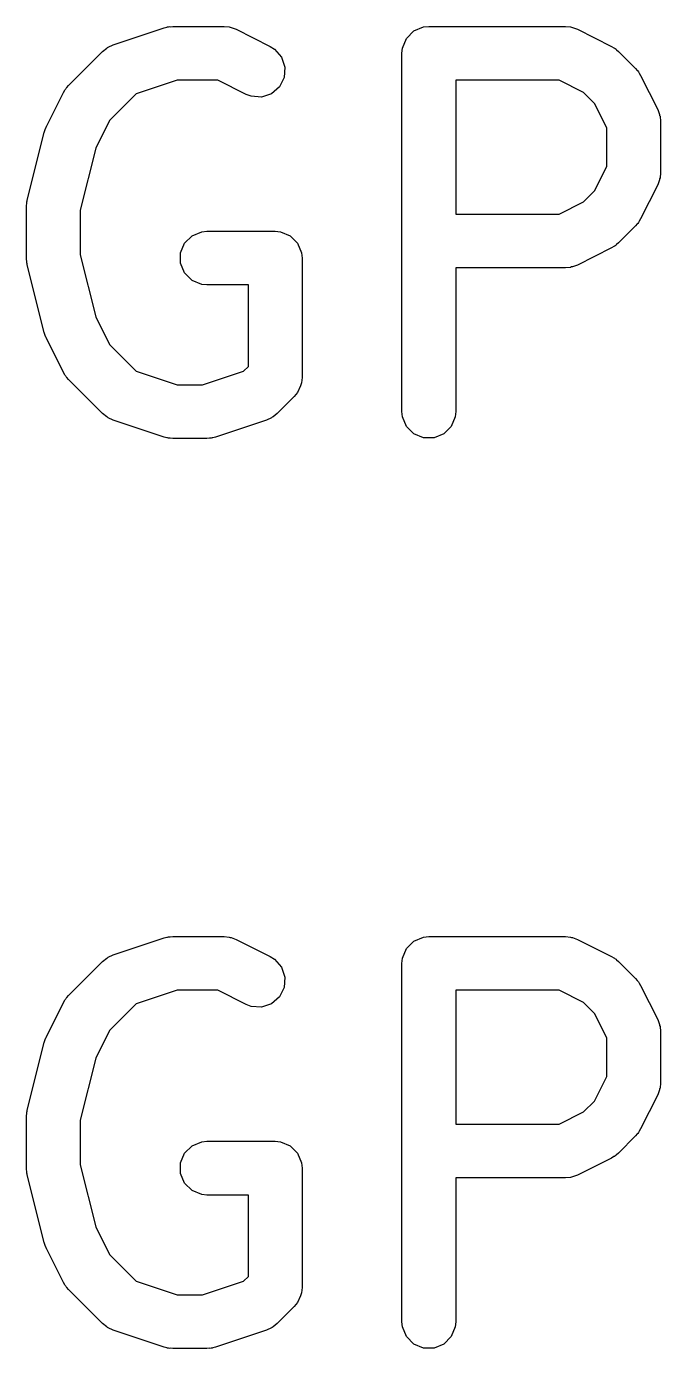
# Model space of a CAD drawing. Extents: x 19.8 to 98.9, y -129.1 to -67.1.
# Drawn here: x 74.288 to 76.057, y -105.17 to -101.48 of the extents above; entities that cross this region are included whole.
import ezdxf

# ---------------------------------------------------------------- set-up
doc = ezdxf.new("R2010")
doc.units = 0
doc.layers.add('BLACK', color=7, linetype='CONTINUOUS')

msp = doc.modelspace()

# ---------------------------------------------------------------- linework, layer by layer
at = {"layer": 'BLACK', "linetype": 'CONTINUOUS'}
for p, q in [((74.52998, -101.531287), (74.672836, -101.483668)), ((74.672836, -101.483668), (74.680091, -101.482018)), ((74.680091, -101.482018), (74.681922, -101.48126)), ((74.681922, -101.48126), (74.684575, -101.480998)), ((74.684575, -101.480998), (74.687173, -101.480408)), ((74.687173, -101.480408), (74.689147, -101.480548)), ((74.689147, -101.480548), (74.696554, -101.479819)), ((74.696554, -101.479819), (74.839411, -101.479819)), ((74.839411, -101.479819), (74.854043, -101.48126)), ((74.854043, -101.48126), (74.856532, -101.482291)), ((74.856532, -101.482291), (74.85922, -101.482482)), ((74.85922, -101.482482), (74.872952, -101.487737)), ((74.872952, -101.487737), (74.96819, -101.535356)), ((75.34848, -101.513151), (75.369172, -101.492459)), ((75.369172, -101.492459), (75.396208, -101.48126)), ((75.396208, -101.48126), (75.41084, -101.479819)), ((75.41084, -101.479819), (75.791792, -101.479819)), ((75.791792, -101.479819), (75.806424, -101.48126)), ((75.806424, -101.48126), (75.808913, -101.482291)), ((75.808913, -101.482291), (75.811601, -101.482482)), ((75.811601, -101.482482), (75.825333, -101.487737)), ((75.825333, -101.487737), (75.920571, -101.535356)), ((74.500664, -101.549405), (74.512029, -101.540077)), ((74.512029, -101.540077), (74.514519, -101.539045)), ((74.514519, -101.539045), (74.516554, -101.537281)), ((74.516554, -101.537281), (74.52998, -101.531287)), ((74.96819, -101.535356), (74.980633, -101.543188)), ((74.980633, -101.543188), (74.999806, -101.565296)), ((75.33584, -101.554819), (75.337281, -101.540187)), ((75.337281, -101.540187), (75.34848, -101.513151)), ((75.920571, -101.535356), (75.92687, -101.53932)), ((75.92687, -101.53932), (75.928698, -101.540078)), ((75.928698, -101.540078), (75.930754, -101.541766)), ((75.930754, -101.541766), (75.933014, -101.543188)), ((75.933014, -101.543188), (75.934313, -101.544686)), ((75.934313, -101.544686), (75.940063, -101.549405)), ((74.405426, -101.644643), (74.500664, -101.549405)), ((74.999806, -101.565296), (75.00906, -101.593057)), ((75.33584, -102.554819), (75.33584, -101.554819)), ((75.940063, -101.549405), (75.987682, -101.597024)), ((75.006986, -101.622247), (74.993898, -101.648422)), ((75.00906, -101.593057), (75.006986, -101.622247)), ((75.987682, -101.597024), (75.9924, -101.602773)), ((75.9924, -101.602773), (75.993899, -101.604073)), ((75.993899, -101.604073), (75.99532, -101.606332)), ((75.99532, -101.606332), (75.997009, -101.608389)), ((75.997009, -101.608389), (75.997766, -101.610216)), ((75.997766, -101.610216), (76.001731, -101.616516)), ((76.001731, -101.616516), (76.04935, -101.711754)), ((74.391377, -101.664135), (74.395341, -101.657835)), ((74.395341, -101.657835), (74.396099, -101.656008)), ((74.396099, -101.656008), (74.397787, -101.653951)), ((74.397787, -101.653951), (74.399209, -101.651692)), ((74.399209, -101.651692), (74.400707, -101.650392)), ((74.400707, -101.650392), (74.405426, -101.644643)), ((74.708724, -101.629819), (74.594211, -101.66799)), ((74.821706, -101.629819), (74.708724, -101.629819)), ((74.901108, -101.66952), (74.821706, -101.629819)), ((74.993898, -101.648422), (74.971791, -101.667595)), ((75.774087, -101.629819), (75.48584, -101.629819)), ((75.48584, -101.629819), (75.48584, -102.003628)), ((75.842603, -101.664077), (75.774087, -101.629819)), ((74.343758, -101.759373), (74.391377, -101.664135)), ((74.594211, -101.66799), (74.520098, -101.742103)), ((74.914839, -101.674775), (74.901108, -101.66952)), ((74.944029, -101.676849), (74.914839, -101.674775)), ((74.971791, -101.667595), (74.944029, -101.676849)), ((75.87301, -101.694484), (75.842603, -101.664077)), ((75.907268, -101.763), (75.87301, -101.694484)), ((76.04935, -101.711754), (76.054605, -101.725485)), ((76.054605, -101.725485), (76.054796, -101.728174)), ((76.054796, -101.728174), (76.055827, -101.730663)), ((76.055827, -101.730663), (76.057268, -101.745295)), ((74.338503, -101.773105), (74.34083, -101.767023)), ((74.34083, -101.767023), (74.343026, -101.760878)), ((74.343026, -101.760878), (74.343348, -101.760442)), ((74.343348, -101.760442), (74.343758, -101.759373)), ((74.520098, -101.742103), (74.481604, -101.81909)), ((75.907268, -101.870447), (75.907268, -101.763)), ((76.057268, -101.745295), (76.057268, -101.888152)), ((74.29046, -101.9652), (74.338079, -101.774724)), ((74.338079, -101.774724), (74.338464, -101.773644)), ((74.338464, -101.773644), (74.338503, -101.773105)), ((74.481604, -101.81909), (74.438221, -101.992624)), ((75.87301, -101.938963), (75.907268, -101.870447)), ((76.054605, -101.907962), (76.04935, -101.921693)), ((76.054796, -101.905272), (76.054605, -101.907962)), ((76.055827, -101.902784), (76.054796, -101.905272)), ((76.057268, -101.888152), (76.055827, -101.902784)), ((75.842603, -101.96937), (75.87301, -101.938963)), ((76.04935, -101.921693), (76.001731, -102.016931)), ((74.288221, -101.98339), (74.288472, -101.980836)), ((74.288221, -102.126247), (74.288221, -101.98339)), ((74.28831, -101.979744), (74.289119, -101.97427)), ((74.288472, -101.980836), (74.28831, -101.979744)), ((74.289119, -101.97427), (74.289662, -101.968758)), ((74.289662, -101.968758), (74.290084, -101.967736)), ((74.290084, -101.967736), (74.29046, -101.9652)), ((75.774087, -102.003628), (75.842603, -101.96937)), ((74.438221, -101.992624), (74.438221, -102.117013)), ((75.48584, -102.003628), (75.774087, -102.003628)), ((75.99532, -102.027114), (75.993899, -102.029374)), ((75.997009, -102.025058), (75.99532, -102.027114)), ((75.997766, -102.02323), (75.997009, -102.025058)), ((76.001731, -102.016931), (75.997766, -102.02323)), ((74.729432, -102.084579), (74.750124, -102.063887)), ((74.750124, -102.063887), (74.77716, -102.052688)), ((74.77716, -102.052688), (74.791792, -102.051247)), ((74.791792, -102.051247), (74.982268, -102.051247)), ((74.982268, -102.051247), (74.9969, -102.052688)), ((74.9969, -102.052688), (75.023936, -102.063887)), ((75.023936, -102.063887), (75.044628, -102.084579)), ((75.987682, -102.036423), (75.940063, -102.084042)), ((75.9924, -102.030673), (75.987682, -102.036423)), ((75.993899, -102.029374), (75.9924, -102.030673)), ((74.718233, -102.111615), (74.729432, -102.084579)), ((75.044628, -102.084579), (75.055827, -102.111615)), ((75.920571, -102.098091), (75.825333, -102.14571)), ((75.92687, -102.094126), (75.920571, -102.098091)), ((75.928698, -102.093369), (75.92687, -102.094126)), ((75.930754, -102.09168), (75.928698, -102.093369)), ((75.933014, -102.090259), (75.930754, -102.09168)), ((75.934313, -102.08876), (75.933014, -102.090259)), ((75.940063, -102.084042), (75.934313, -102.08876)), ((74.288472, -102.1288), (74.288221, -102.126247)), ((74.28831, -102.129893), (74.288472, -102.1288)), ((74.289119, -102.135366), (74.28831, -102.129893)), ((74.289662, -102.140879), (74.289119, -102.135366)), ((74.438221, -102.117013), (74.481604, -102.290547)), ((74.718233, -102.140879), (74.718233, -102.111615)), ((75.055827, -102.111615), (75.057268, -102.126247)), ((75.057268, -102.126247), (75.057268, -102.45958)), ((74.290084, -102.1419), (74.289662, -102.140879)), ((74.29046, -102.144437), (74.290084, -102.1419)), ((74.338079, -102.334913), (74.29046, -102.144437)), ((74.729432, -102.167915), (74.718233, -102.140879)), ((74.750124, -102.188607), (74.729432, -102.167915)), ((75.791792, -102.153628), (75.48584, -102.153628)), ((75.48584, -102.153628), (75.48584, -102.554819)), ((75.806424, -102.152187), (75.791792, -102.153628)), ((75.808913, -102.151155), (75.806424, -102.152187)), ((75.811601, -102.150965), (75.808913, -102.151155)), ((75.825333, -102.14571), (75.811601, -102.150965)), ((74.77716, -102.199806), (74.750124, -102.188607)), ((74.791792, -102.201247), (74.77716, -102.199806)), ((74.907268, -102.201247), (74.791792, -102.201247)), ((74.907268, -102.428514), (74.907268, -102.201247)), ((74.481604, -102.290547), (74.520098, -102.367534)), ((74.338464, -102.335992), (74.338079, -102.334913)), ((74.338503, -102.336532), (74.338464, -102.335992)), ((74.34083, -102.342613), (74.338503, -102.336532)), ((74.343026, -102.348759), (74.34083, -102.342613)), ((74.343348, -102.349194), (74.343026, -102.348759)), ((74.343758, -102.350264), (74.343348, -102.349194)), ((74.391377, -102.445502), (74.343758, -102.350264)), ((74.520098, -102.367534), (74.594211, -102.441648)), ((74.894135, -102.441647), (74.907268, -102.428514)), ((74.39534, -102.451798), (74.391377, -102.445502)), ((74.396098, -102.453628), (74.39534, -102.451798)), ((74.397787, -102.455686), (74.396098, -102.453628)), ((74.399209, -102.457945), (74.397787, -102.455686)), ((74.400707, -102.459244), (74.399209, -102.457945)), ((74.405426, -102.464994), (74.400707, -102.459244)), ((74.500664, -102.560233), (74.405426, -102.464994)), ((74.594211, -102.441648), (74.708724, -102.479819)), ((74.779622, -102.479819), (74.894135, -102.441647)), ((75.057268, -102.45958), (75.055827, -102.474212)), ((74.708724, -102.479819), (74.779622, -102.479819)), ((75.044629, -102.501247), (75.035301, -102.512613)), ((75.052367, -102.482565), (75.044629, -102.501247)), ((75.055827, -102.474212), (75.052367, -102.482565)), ((75.035301, -102.512613), (74.987683, -102.560232)), ((74.512029, -102.569561), (74.500664, -102.560233)), ((74.514519, -102.570592), (74.512029, -102.569561)), ((74.516554, -102.572357), (74.514519, -102.570592)), ((74.52998, -102.578351), (74.516554, -102.572357)), ((74.672836, -102.62597), (74.52998, -102.578351)), ((74.958366, -102.578351), (74.815509, -102.62597)), ((74.971791, -102.572357), (74.958366, -102.578351)), ((74.973826, -102.570591), (74.971791, -102.572357)), ((74.976317, -102.56956), (74.973826, -102.570591)), ((74.987683, -102.560232), (74.976317, -102.56956)), ((75.337281, -102.569451), (75.33584, -102.554819)), ((75.34848, -102.596487), (75.337281, -102.569451)), ((75.484399, -102.569451), (75.4732, -102.596487)), ((75.48584, -102.554819), (75.484399, -102.569451)), ((75.369172, -102.617179), (75.34848, -102.596487)), ((75.396208, -102.628378), (75.369172, -102.617179)), ((75.452508, -102.617179), (75.425472, -102.628378)), ((75.4732, -102.596487), (75.452508, -102.617179)), ((74.680091, -102.627619), (74.672836, -102.62597)), ((74.681922, -102.628378), (74.680091, -102.627619)), ((74.684575, -102.628639), (74.681922, -102.628378)), ((74.687173, -102.62923), (74.684575, -102.628639)), ((74.689147, -102.629089), (74.687173, -102.62923)), ((74.696554, -102.629819), (74.689147, -102.629089)), ((74.791792, -102.629819), (74.696554, -102.629819)), ((74.799197, -102.629089), (74.791792, -102.629819)), ((74.801172, -102.62923), (74.799197, -102.629089)), ((74.803769, -102.628639), (74.801172, -102.62923)), ((74.806424, -102.628378), (74.803769, -102.628639)), ((74.808255, -102.627619), (74.806424, -102.628378)), ((74.815509, -102.62597), (74.808255, -102.627619)), ((75.425472, -102.628378), (75.396208, -102.628378)), ((74.681922, -104.02126), (74.684575, -104.020998)), ((74.684575, -104.020998), (74.687173, -104.020408)), ((74.687173, -104.020408), (74.689147, -104.020548)), ((74.689147, -104.020548), (74.696554, -104.019819)), ((74.696554, -104.019819), (74.839411, -104.019819)), ((74.839411, -104.019819), (74.854043, -104.02126)), ((75.396208, -104.02126), (75.41084, -104.019819)), ((75.41084, -104.019819), (75.791792, -104.019819)), ((75.791792, -104.019819), (75.806424, -104.02126)), ((74.52998, -104.071287), (74.672836, -104.023668)), ((74.672836, -104.023668), (74.680091, -104.022018)), ((74.680091, -104.022018), (74.681922, -104.02126)), ((74.854043, -104.02126), (74.856532, -104.022291)), ((74.856532, -104.022291), (74.85922, -104.022482)), ((74.85922, -104.022482), (74.872952, -104.027737)), ((74.872952, -104.027737), (74.96819, -104.075356)), ((75.337281, -104.080187), (75.34848, -104.053151)), ((75.34848, -104.053151), (75.369172, -104.032459)), ((75.369172, -104.032459), (75.396208, -104.02126)), ((75.806424, -104.02126), (75.808913, -104.022291)), ((75.808913, -104.022291), (75.811601, -104.022482)), ((75.811601, -104.022482), (75.825333, -104.027737)), ((75.825333, -104.027737), (75.920571, -104.075356)), ((74.405426, -104.184643), (74.500664, -104.089405)), ((74.500664, -104.089405), (74.512029, -104.080077)), ((74.512029, -104.080077), (74.514519, -104.079045)), ((74.514519, -104.079045), (74.516554, -104.077281)), ((74.516554, -104.077281), (74.52998, -104.071287)), ((74.96819, -104.075356), (74.980633, -104.083188)), ((74.980633, -104.083188), (74.999806, -104.105296)), ((75.33584, -104.094819), (75.337281, -104.080187)), ((75.33584, -105.094819), (75.33584, -104.094819)), ((75.920571, -104.075356), (75.92687, -104.07932)), ((75.92687, -104.07932), (75.928698, -104.080078)), ((75.928698, -104.080078), (75.930754, -104.081766)), ((75.930754, -104.081766), (75.933014, -104.083188)), ((75.933014, -104.083188), (75.934313, -104.084686)), ((75.934313, -104.084686), (75.940063, -104.089405)), ((75.940063, -104.089405), (75.987682, -104.137024)), ((74.999806, -104.105296), (75.00906, -104.133057)), ((75.006986, -104.162247), (74.993898, -104.188422)), ((75.00906, -104.133057), (75.006986, -104.162247)), ((75.987682, -104.137024), (75.9924, -104.142773)), ((75.9924, -104.142773), (75.993899, -104.144073)), ((75.993899, -104.144073), (75.99532, -104.146332)), ((75.99532, -104.146332), (75.997009, -104.148389)), ((75.997009, -104.148389), (75.997766, -104.150216)), ((75.997766, -104.150216), (76.001731, -104.156516)), ((76.001731, -104.156516), (76.04935, -104.251754)), ((74.343758, -104.299373), (74.391377, -104.204135)), ((74.391377, -104.204135), (74.395341, -104.197835)), ((74.395341, -104.197835), (74.396099, -104.196008)), ((74.396099, -104.196008), (74.397787, -104.193951)), ((74.397787, -104.193951), (74.399209, -104.191692)), ((74.399209, -104.191692), (74.400707, -104.190392)), ((74.400707, -104.190392), (74.405426, -104.184643)), ((74.708724, -104.169819), (74.594211, -104.20799)), ((74.821706, -104.169819), (74.708724, -104.169819)), ((74.901108, -104.20952), (74.821706, -104.169819)), ((74.993898, -104.188422), (74.971791, -104.207595)), ((75.774087, -104.169819), (75.48584, -104.169819)), ((75.48584, -104.169819), (75.48584, -104.543628)), ((75.842603, -104.204077), (75.774087, -104.169819)), ((75.87301, -104.234484), (75.842603, -104.204077)), ((74.594211, -104.20799), (74.520098, -104.282103)), ((74.914839, -104.214775), (74.901108, -104.20952)), ((74.944029, -104.216849), (74.914839, -104.214775)), ((74.971791, -104.207595), (74.944029, -104.216849)), ((75.907268, -104.303), (75.87301, -104.234484)), ((76.04935, -104.251754), (76.054605, -104.265485)), ((76.054605, -104.265485), (76.054796, -104.268174)), ((76.054796, -104.268174), (76.055827, -104.270663)), ((76.055827, -104.270663), (76.057268, -104.285295)), ((74.29046, -104.5052), (74.338079, -104.314724)), ((74.338079, -104.314724), (74.338464, -104.313644)), ((74.338464, -104.313644), (74.338503, -104.313105)), ((74.338503, -104.313105), (74.34083, -104.307023)), ((74.34083, -104.307023), (74.343026, -104.300878)), ((74.343026, -104.300878), (74.343348, -104.300442)), ((74.343348, -104.300442), (74.343758, -104.299373)), ((74.520098, -104.282103), (74.481604, -104.35909)), ((75.907268, -104.410447), (75.907268, -104.303)), ((76.057268, -104.285295), (76.057268, -104.428152)), ((74.481604, -104.35909), (74.438221, -104.532624)), ((75.87301, -104.478963), (75.907268, -104.410447)), ((76.04935, -104.461693), (76.001731, -104.556931)), ((76.054605, -104.447962), (76.04935, -104.461693)), ((76.054796, -104.445272), (76.054605, -104.447962)), ((76.055827, -104.442784), (76.054796, -104.445272)), ((76.057268, -104.428152), (76.055827, -104.442784)), ((75.842603, -104.50937), (75.87301, -104.478963)), ((74.288221, -104.52339), (74.288472, -104.520836)), ((74.288221, -104.666247), (74.288221, -104.52339)), ((74.28831, -104.519744), (74.289119, -104.51427)), ((74.288472, -104.520836), (74.28831, -104.519744)), ((74.289119, -104.51427), (74.289662, -104.508758)), ((74.289662, -104.508758), (74.290084, -104.507736)), ((74.290084, -104.507736), (74.29046, -104.5052)), ((74.438221, -104.532624), (74.438221, -104.657013)), ((75.774087, -104.543628), (75.842603, -104.50937)), ((75.48584, -104.543628), (75.774087, -104.543628)), ((75.9924, -104.570673), (75.987682, -104.576423)), ((75.993899, -104.569374), (75.9924, -104.570673)), ((75.99532, -104.567114), (75.993899, -104.569374)), ((75.997009, -104.565058), (75.99532, -104.567114)), ((75.997766, -104.56323), (75.997009, -104.565058)), ((76.001731, -104.556931), (75.997766, -104.56323)), ((74.729432, -104.624579), (74.750124, -104.603887)), ((74.750124, -104.603887), (74.77716, -104.592688)), ((74.77716, -104.592688), (74.791792, -104.591247)), ((74.791792, -104.591247), (74.982268, -104.591247)), ((74.982268, -104.591247), (74.9969, -104.592688)), ((74.9969, -104.592688), (75.023936, -104.603887)), ((75.023936, -104.603887), (75.044628, -104.624579)), ((75.987682, -104.576423), (75.940063, -104.624042)), ((74.718233, -104.651615), (74.729432, -104.624579)), ((75.044628, -104.624579), (75.055827, -104.651615)), ((75.920571, -104.638091), (75.825333, -104.68571)), ((75.92687, -104.634126), (75.920571, -104.638091)), ((75.928698, -104.633369), (75.92687, -104.634126)), ((75.930754, -104.63168), (75.928698, -104.633369)), ((75.933014, -104.630259), (75.930754, -104.63168)), ((75.934313, -104.62876), (75.933014, -104.630259)), ((75.940063, -104.624042), (75.934313, -104.62876)), ((74.288472, -104.6688), (74.288221, -104.666247)), ((74.28831, -104.669893), (74.288472, -104.6688)), ((74.289119, -104.675366), (74.28831, -104.669893)), ((74.289662, -104.680879), (74.289119, -104.675366)), ((74.290084, -104.6819), (74.289662, -104.680879)), ((74.29046, -104.684437), (74.290084, -104.6819)), ((74.338079, -104.874913), (74.29046, -104.684437)), ((74.438221, -104.657013), (74.481604, -104.830547)), ((74.718233, -104.680879), (74.718233, -104.651615)), ((74.729432, -104.707915), (74.718233, -104.680879)), ((75.055827, -104.651615), (75.057268, -104.666247)), ((75.057268, -104.666247), (75.057268, -104.99958)), ((74.750124, -104.728607), (74.729432, -104.707915)), ((75.791792, -104.693628), (75.48584, -104.693628)), ((75.48584, -104.693628), (75.48584, -105.094819)), ((75.806424, -104.692187), (75.791792, -104.693628)), ((75.808913, -104.691155), (75.806424, -104.692187)), ((75.811601, -104.690965), (75.808913, -104.691155)), ((75.825333, -104.68571), (75.811601, -104.690965)), ((74.77716, -104.739806), (74.750124, -104.728607)), ((74.791792, -104.741247), (74.77716, -104.739806)), ((74.907268, -104.741247), (74.791792, -104.741247)), ((74.907268, -104.968514), (74.907268, -104.741247)), ((74.481604, -104.830547), (74.520098, -104.907534)), ((74.338464, -104.875992), (74.338079, -104.874913)), ((74.338503, -104.876532), (74.338464, -104.875992)), ((74.34083, -104.882613), (74.338503, -104.876532)), ((74.343026, -104.888759), (74.34083, -104.882613)), ((74.343348, -104.889194), (74.343026, -104.888759)), ((74.343758, -104.890264), (74.343348, -104.889194)), ((74.391377, -104.985502), (74.343758, -104.890264)), ((74.520098, -104.907534), (74.594211, -104.981648)), ((74.894135, -104.981647), (74.907268, -104.968514)), ((74.39534, -104.991798), (74.391377, -104.985502)), ((74.396098, -104.993628), (74.39534, -104.991798)), ((74.397787, -104.995686), (74.396098, -104.993628)), ((74.399209, -104.997945), (74.397787, -104.995686)), ((74.400707, -104.999244), (74.399209, -104.997945)), ((74.405426, -105.004994), (74.400707, -104.999244)), ((74.500664, -105.100233), (74.405426, -105.004994)), ((74.594211, -104.981648), (74.708724, -105.019819)), ((74.779622, -105.019819), (74.894135, -104.981647)), ((75.055827, -105.014212), (75.052367, -105.022565)), ((75.057268, -104.99958), (75.055827, -105.014212)), ((74.708724, -105.019819), (74.779622, -105.019819)), ((75.035301, -105.052613), (74.987683, -105.100232)), ((75.044629, -105.041247), (75.035301, -105.052613)), ((75.052367, -105.022565), (75.044629, -105.041247)), ((74.512029, -105.109561), (74.500664, -105.100233)), ((74.514519, -105.110592), (74.512029, -105.109561)), ((74.516554, -105.112357), (74.514519, -105.110592)), ((74.52998, -105.118351), (74.516554, -105.112357)), ((74.672836, -105.16597), (74.52998, -105.118351)), ((74.958366, -105.118351), (74.815509, -105.16597)), ((74.971791, -105.112357), (74.958366, -105.118351)), ((74.973826, -105.110591), (74.971791, -105.112357)), ((74.976317, -105.10956), (74.973826, -105.110591)), ((74.987683, -105.100232), (74.976317, -105.10956)), ((75.337281, -105.109451), (75.33584, -105.094819)), ((75.34848, -105.136487), (75.337281, -105.109451)), ((75.484399, -105.109451), (75.4732, -105.136487)), ((75.48584, -105.094819), (75.484399, -105.109451)), ((75.369172, -105.157179), (75.34848, -105.136487)), ((75.396208, -105.168378), (75.369172, -105.157179)), ((75.452508, -105.157179), (75.425472, -105.168378)), ((75.4732, -105.136487), (75.452508, -105.157179)), ((74.680091, -105.167619), (74.672836, -105.16597)), ((74.681922, -105.168378), (74.680091, -105.167619)), ((74.684575, -105.168639), (74.681922, -105.168378)), ((74.687173, -105.16923), (74.684575, -105.168639)), ((74.689147, -105.169089), (74.687173, -105.16923)), ((74.696554, -105.169819), (74.689147, -105.169089)), ((74.791792, -105.169819), (74.696554, -105.169819)), ((74.799197, -105.169089), (74.791792, -105.169819)), ((74.801172, -105.16923), (74.799197, -105.169089)), ((74.803769, -105.168639), (74.801172, -105.16923)), ((74.806424, -105.168378), (74.803769, -105.168639)), ((74.808255, -105.167619), (74.806424, -105.168378)), ((74.815509, -105.16597), (74.808255, -105.167619)), ((75.425472, -105.168378), (75.396208, -105.168378))]:
    msp.add_line(p, q, dxfattribs=at)

doc.saveas('drawing.dxf')
